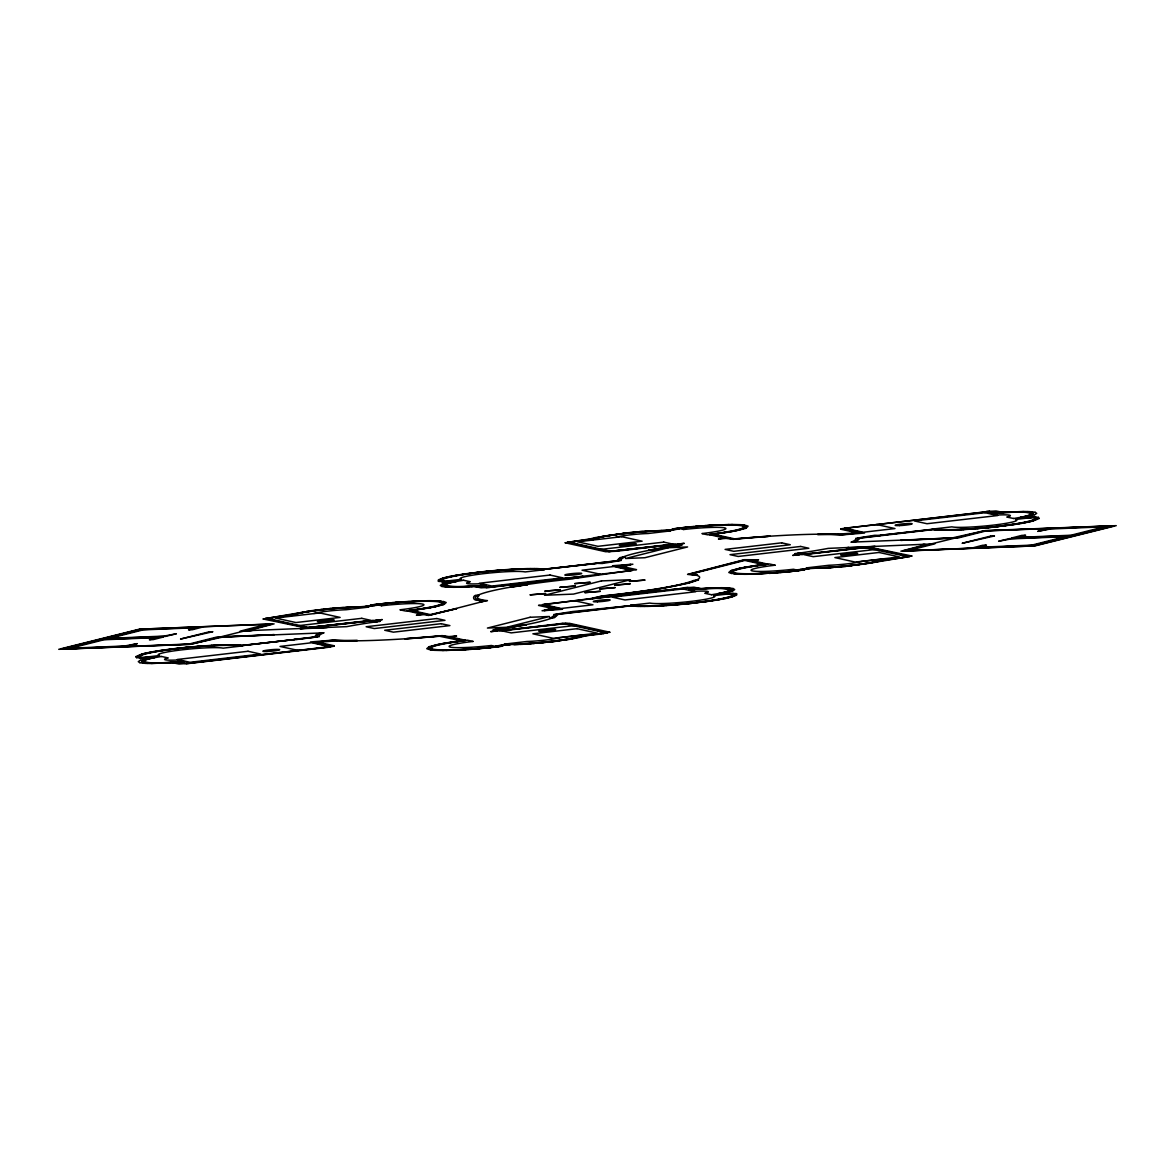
<?xml version="1.0" encoding="UTF-8"?>
<svg xmlns="http://www.w3.org/2000/svg" width="1175" height="1175" viewBox="0 0 1175 1175"><rect width="100%" height="100%" fill="white"/><g stroke="black" fill="none" stroke-linecap="round" stroke-linejoin="round"><path stroke-width="1.5" d="M135.771 656.781L136.667 657.677M1039.185 518.366L1038.333 517.323M442.74 585.018C451.317 589.292 464.066 585.943 473.936 586.369M732.26 589.982L728.206 588.381L714.283 588.073M135.83 656.619L141.822 654.049M263.185 618.99L292.913 613.879M565.19 542.762L590.834 538.767M538.532 605.375L590.408 598.618L602.099 595.945A110.421 9.811 -5.2 0 0 693.793 580.435L698.596 579.907L688.947 583.079M636.542 569.669L578.217 577.982L574.355 578.144L578.585 577.072L490.827 587.265L481.074 587.808L474.803 586.545M609.884 632.282L582.638 636.13M848.673 547.315L846.529 547.844L866.063 547.051L860.555 547.535M911.903 556.054L882.087 561.121M924.167 544.231L922.023 544.774L925.841 544.613L900.917 551.178L1034.382 545.934M1039.067 518.542L1033.178 520.951M442.74 585.018L445.31 583.667M732.201 590.056L729.69 591.333M496.144 645.956L497.774 646.426L496.364 646.588A51.333 4.568 -5.2 0 1 433.839 649.305A51.333 4.568 -5.2 0 1 463.317 640.904L465.843 640.39L450.921 636.953L456.576 636.013L448.968 636.586L442.05 635.616M678.856 529.044L677.226 528.574L678.636 528.412A51.333 4.568 -5.2 0 1 741.161 525.695A51.333 4.568 -5.2 0 1 711.683 534.096L709.186 534.581L724.079 538.047L718.424 538.987L726.033 538.414L733.259 539.354A117.779 10.472 -5.2 0 1 767.466 536.593L770.007 536.006L734.478 538.84L713.71 534.258L714.973 534.096M370.375 605.154L379.393 604.126M502.65 646.133L497.627 646.852M672.379 528.941L688.3 527.178M804.655 569.919L783.49 572.284M176.896 662.23L185.151 663.434M478.901 586.017L488.873 587.074L632.165 570.565L613.849 566.512L582.036 570.213L600.352 574.252M696.099 588.983L714.797 587.794M998.104 512.77L1011.132 511.757M379.966 621.428L371.476 622.265L375.207 621.722L371.329 620.855L308.937 627.949L328.471 627.156L326.327 627.685L300.095 628.757L306.587 628.038L263.229 619.005M795.005 553.601L803.524 552.735L799.793 553.278L803.671 554.145M65.389 648.732L102.563 639.435L163.31 636.997M163.266 637.056L153.249 639.597L149.387 639.758L158.111 637.555L104.032 639.758L70.573 648.203L124.653 646L137.24 643.636L126.122 646.323L65.403 648.776M265.565 618.461L306.778 627.758L372.842 620.488L377.513 621.619A119.821 10.648 -5.2 0 0 346.743 626.642L246.162 630.725M909.582 556.48L868.222 547.242L792.714 555.408L799.426 554.629L795.034 553.66M1011.704 537.974L1021.751 535.403L1025.613 535.242L1016.889 537.445L1070.968 535.242L1104.427 526.797L1050.347 529L1037.76 531.364L1050.553 528.544M1109.582 526.297L1072.437 535.565L1011.69 538.003M376.778 605.301L363.442 606.932A43.769 3.892 -5.2 0 0 291.87 615.245L287.478 615.465M678.783 529.088L665.447 530.718A43.769 3.892 -5.2 0 0 593.874 539.017L589.498 539.237M496.173 645.942L509.553 644.282A43.769 3.892 -5.2 0 0 581.126 635.983L585.796 635.587L584.166 636.233M798.178 569.713L811.558 568.068A43.769 3.892 -5.2 0 0 883.13 559.755L887.522 559.535M139.987 655.18C134.023 661.114 153.102 654.71 154.557 657.618A43.769 3.892 -5.2 0 0 175.163 662.171L176.882 662.201L151.942 663.523M374.649 605.448L364.162 606.638M567.569 542.233L608.797 551.545L674.847 544.26L679.532 545.391A120.026 10.663 -5.2 0 0 619.093 560.651L544.745 569.097L537.871 568.627M334.346 646.177L327.605 647.175L332.378 646.191L315.12 642.27L332.525 640.287A120.026 10.663 -5.2 0 0 441.844 635.837M444.223 604.288L446.236 602.511L443.034 601.365M676.653 529.22L666.181 530.424M428.772 646.94L426.745 648.717L430.593 649.951M746.228 528.06L748.123 526.136L744.407 525.049M498.347 645.78L508.819 644.576M730.777 570.712L728.764 572.489L731.966 573.635M840.654 528.823L987.911 511.522L1003.053 512.403M607.431 632.767L567.378 623.558L562.987 623.558M800.351 569.552L810.838 568.362M1035.013 519.82C1044.369 514.165 1013.261 519.864 1032.825 517.455A51.333 4.568 -5.2 0 1 1000.233 525.989A51.333 4.568 -5.2 0 1 936.196 529.132L932.289 529.264M600.807 536.769L592.362 538.87M140.354 660.277L138.268 661.643L139.81 662.685M442.358 584.048L440.272 585.414L441.815 586.457M732.642 590.952L734.727 589.586L733.185 588.543M1034.646 514.723L1036.732 513.357L1035.19 512.315M139.987 655.18L145.494 653.535M444.194 604.303L443.122 604.699M428.787 646.926L429.874 646.529M746.213 528.074L745.126 528.471M730.806 570.697L731.878 570.301M1035.013 519.82L1029.506 521.465M140.368 660.277L143.835 659.204M442.373 584.048L445.839 582.976M732.627 590.952L729.161 592.024M1034.632 514.723L1031.165 515.796M143.291 659.895C133.407 665.52 170.155 662.406 171.932 662.597M582.638 636.13L574.193 638.231M1031.709 515.105C1040.507 509.818 1012.732 512.432 1010.632 512.021M143.306 659.895L144.393 659.542M445.31 583.667L446.397 583.329M729.69 591.333L728.603 591.671M1031.694 515.105L1030.607 515.458M265.594 618.447L292.002 614.569M567.598 542.233L591.686 539.119M443.093 604.714L436.542 606.447M745.097 528.486L738.546 530.233M429.903 646.514L436.454 644.767M731.908 570.286L738.458 568.553M607.402 632.767L603.524 633.487M909.406 556.553L885.7 559.373M590.849 538.752L594.917 537.665M584.151 636.248L580.083 637.335M144.393 659.542L152.603 657.633L149.063 657.104M446.412 583.314L452.551 581.845M728.588 591.686C702.048 597.693 753.895 589.321 727.501 597.693M1030.607 515.458L1022.47 517.338L1026.524 518.043M882.998 560.431L904.97 557.332M443.034 578.041L438.363 579.863L438.143 581.184M731.966 596.959L736.637 595.137L736.857 593.816M292.002 614.569L298.803 612.998M882.998 560.431L876.197 562.002M443.078 578.041L443.827 577.836M731.173 597.164L731.922 596.959M141.867 654.049L144.525 653.388M443.871 577.821L446.544 577.16M731.129 597.179L728.456 597.84M1033.133 520.951L1030.475 521.612M143.849 659.204L145.48 658.793M445.854 582.976L447.499 582.58M688.917 583.079L658.822 589.072L619.181 594.491M729.146 592.024L727.501 592.42M1031.151 515.796L1029.52 516.207M596.415 597.928L619.122 594.491M447.499 577.307C435.778 578.79 440.405 584.386 450.789 580.905M447.513 577.307L448.424 577.101M145.509 653.535L146.405 653.315M1028.595 521.685L1029.491 521.465M726.576 597.899L727.487 597.693M447.513 582.565L449.335 582.154M145.509 658.793L147.33 658.382M1029.491 516.207L1027.67 516.618M727.487 592.435L725.665 592.846M594.947 537.651L626.128 533.112M292.928 613.879L316.237 610.266M882.072 561.121L847.924 565.983M580.053 637.349L568.362 639.553M446.588 577.145L448.6 576.705M448.439 577.087L456.135 575.559M144.584 653.373L146.596 652.933M146.42 653.315L154.116 651.773M1028.58 521.685L1020.884 523.227M1030.416 521.627L1028.404 522.067M726.561 597.913L718.865 599.441M728.412 597.855L726.4 598.295M738.488 530.233L735.242 530.909M435.484 606.682L436.483 606.462M738.517 568.538L739.516 568.318M436.512 644.767L439.758 644.091M449.364 582.154L454.607 581.405L449.893 580.803M725.636 592.846L723.095 593.36M448.659 576.69L449.702 576.47M146.655 652.918L147.697 652.698M147.844 658.279L149.901 657.853M435.426 606.697L433.237 607.137M739.574 568.303L741.763 567.863M1027.156 516.721L1025.099 517.147M1027.303 522.302L1028.345 522.082M725.298 598.53L726.341 598.31M449.761 576.47L452.052 576.014M147.756 652.683L150.033 652.242M1027.244 522.317L1024.967 522.758M725.239 598.53L722.948 598.986M600.822 536.769L602.819 536.387M298.803 612.983L300.815 612.616M876.197 562.017L874.185 562.384M574.178 638.231L572.181 638.613M735.183 530.924L728.838 532.069M433.164 607.152L430.799 607.607M741.836 567.848L744.201 567.393M439.817 644.076L446.162 642.931M452.478 581.522L456.561 581.39A43.769 3.892 -5.2 0 0 477.168 585.943L478.901 585.972L471.953 586.722M150.473 657.75L154.542 657.324M1024.527 517.25L1020.443 517.382A43.769 3.892 -5.2 0 0 999.837 512.829L988.131 511.698L844.84 528.207L863.155 532.26L894.968 528.559L876.653 524.52M722.522 593.478L718.439 593.61A43.769 3.892 -5.2 0 0 697.832 589.057L686.553 587.882M452.111 576L455.885 575.324M150.106 652.228L153.881 651.552M1024.894 522.772L1021.119 523.448M722.889 599L719.115 599.676M602.834 536.387L606.682 535.712M300.815 612.601L307.057 611.558M874.185 562.399L867.943 563.442M572.166 638.613L568.318 639.288M429.521 607.827L430.726 607.607M744.274 567.393L745.479 567.173M456.15 575.544L458.705 575.104M154.131 651.773L173.21 648.982M429.448 607.842L426.833 608.298M745.552 567.158L748.167 566.702M1020.869 523.227L1003.421 525.812M718.85 599.456L716.295 599.896M455.959 575.309L458.647 574.869M153.954 651.538L156.642 651.082M294.837 639.303L314.827 636.953C315.546 633.163 321.157 633.207 324.05 632.752A117.632 10.457 -5.2 0 0 319.292 636.659L296.247 639.582M1021.046 523.462L1018.358 523.918M719.041 599.691L716.353 600.131M606.697 535.712L609.061 535.33M668.487 530.454L669.442 530.189L636.967 531.82M458.735 575.104L475.229 572.754M726.033 532.275C736.563 531.364 759.314 525.196 733.376 524.77M728.764 532.084L721.479 533.215M366.468 606.682L367.437 606.403L339.09 607.916M424.028 608.503C448.791 605.301 450.392 599.764 423.837 601.027M426.76 608.312L409.414 610.618L429.8 615.201L485.422 600.88A112.638 10.017 -5.2 0 1 572.607 578.878L583.094 576.352L490.357 587.118M748.24 566.688L765.63 564.323L745.2 559.799L689.578 574.12A112.638 10.017 -5.2 0 1 602.393 596.122L591.906 598.648L686.127 587.926M750.972 566.497C726.194 569.699 724.623 575.236 751.163 573.973M808.532 568.318L807.592 568.553L822.192 567.98M446.236 642.916L453.55 641.785M448.968 642.725C438.437 643.621 415.686 649.834 441.624 650.23M716.265 599.896L707.702 601.203M506.513 644.546L505.617 644.752L510.185 644.825M568.303 639.288L565.939 639.67M458.735 574.854L463.097 574.178M726.018 532.275L718.806 533.362M156.716 651.067L161.093 650.392M424.013 608.503L419.783 609.164M750.987 566.497L752.352 566.277M1018.284 523.933L1013.937 524.593M448.982 642.725L460.894 641.007M716.265 600.146L711.933 600.822M567.701 639.655L566.335 639.861M874.905 546.243L868.413 546.962L911.771 555.995M609.076 535.33L623.205 533.435M752.485 566.012L755.554 565.557M867.928 563.442L858.763 564.734M565.924 639.67L557.449 640.86M306.646 611.367L308.775 611.044M463.126 574.164L466.211 573.723M161.107 650.392L164.206 649.951M1013.863 524.608L1010.823 525.049M711.844 600.836L708.819 601.277M721.391 533.23L717.264 533.582M817.683 534.478L837.995 534.111M310.2 611.088L311.493 610.912M419.387 609.443L416.303 609.884M755.613 565.557L763.295 564.514L744.818 560.431L691.722 573.87L695.732 574.413M357.317 640.522L337.005 640.889M453.565 641.785L463.626 640.551L441.741 635.646A117.779 10.472 -5.2 0 1 407.534 638.407L404.993 638.994L439.523 636.248M466.24 573.723L481.456 571.828M1010.735 525.063L1001.79 526.018M164.221 649.951L172.431 648.864M708.731 601.292L704.603 601.629M310.949 610.736L330.792 608.43M416.214 609.898L411.705 610.486L430.182 614.569L456.796 608.635L428.567 615.465L424.013 614.628L416.405 615.215L422.075 614.261L407.182 610.897L409.664 610.324A51.333 4.568 -5.2 0 0 439.142 601.908A51.333 4.568 -5.2 0 0 376.632 604.64L375.222 604.802L376.837 605.169M561.312 640.595L554.659 641.212M718.219 533.67L711.433 534.39L733.156 539.163A120.026 10.663 -5.2 0 1 842.475 534.713L859.88 532.73L842.622 528.823L848.071 527.957M707.13 601.512L699.771 602.246M716.588 533.891L715.032 534.096M847.616 528.016L844.854 528.662L864.55 533.039L840.566 534.992A117.779 10.472 -5.2 0 0 817.609 534.493M139.869 629.359L60.953 649.143L192.245 644.164M904.75 557.156L907.526 556.539L864.359 547.579M372.519 604.919L374.649 605.389M703.84 601.938L696.452 602.643A53.551 4.759 -5.2 0 1 630.432 605.331L649.878 603.069A33.238 2.952 -5.2 0 0 690.841 601.409A33.238 2.952 -5.2 0 0 713.504 595.681L732.936 593.434A53.551 4.759 -5.2 0 1 696.452 602.643L693.074 603.025M558.301 640.992L556.025 641.271M316.237 610.266L321.201 609.663M858.763 564.734L853.799 565.337M371.902 604.787L372.681 604.905M1002.481 526.136L998.471 526.415A53.551 4.759 -5.2 0 1 932.451 529.102L951.882 526.841A33.238 2.952 -5.2 0 0 992.86 525.181A33.238 2.952 -5.2 0 0 1015.508 519.453L1034.955 517.206A53.551 4.759 -5.2 0 1 998.456 526.415L977.453 528.662M172.49 648.864L179.452 648.057M555.981 641.286L552.514 641.477M555.202 641.374L553.66 641.565M676.345 528.471L674.553 528.691L676.653 529.176M475.243 572.754L476.874 572.563M141.103 629.418L63.171 648.938L189.072 644.047L216.993 636.997L274.26 634.632L222.104 637.202L191.099 644.076M628.933 570.815L632.179 570.154L612.469 565.733L632.884 564.206L623.102 566.658L636.248 569.552M1000.131 526.209L1001.761 526.018M192.377 643.944L271.895 624.087L139.164 629.227L58.75 649.32L190.526 644.341M173.239 648.982L174.869 648.791M546.067 604.185L542.835 604.89L562.531 609.267L542.057 610.78L551.898 608.342L538.752 605.448M1034.514 545.714L1114.047 525.857L985.208 530.806M698.126 602.437L699.757 602.246M498.655 646.529L500.477 646.309L498.347 645.824M373.679 604.567L395.182 602.408M603.627 633.692L585.414 635.807M676.374 528.471L681.397 527.898M476.903 572.563L480.222 572.166M999.073 526.547L995.592 526.943M174.884 648.776L179.922 648.203M328.178 647.308L188.808 663.493L171.947 662.597M498.626 646.529L495.307 646.911M551.795 641.565L553.631 641.565M667.826 530.116L674.303 529.367L672.408 528.941M591.319 539.413L569.493 542.277L610.545 551.266L684.291 543.364L677.578 544.143L682.014 545.141L680.619 545.464A117.779 10.472 -5.2 0 0 651.919 550.106L648.615 550.15L677.211 545.494L673.334 544.642L616.449 551.237M986.045 511.522L989.453 511.184M880.956 535.212L932.142 529.279L939.912 529.837M139.766 629.154L274.113 623.881L249.159 630.387L252.978 630.226L250.833 630.769L240.126 631.166L267.371 624.145M320.922 609.472L321.921 609.59M365.822 606.344L372.299 605.595L370.404 605.169M289.3 615.627L267.474 618.461L308.526 627.479L382.286 619.592L375.574 620.371L379.995 621.369M861.158 561.533L884.026 558.874A43.211 3.848 -5.2 0 1 852.977 565.16A43.211 3.848 -5.2 0 1 806.153 567.922L828.933 565.263A22.105 1.968 -5.2 0 0 861.128 561.533M809.178 568.656L802.701 569.405L804.596 569.831M684.041 587.75L687.625 587.397M685.216 588.029L542.835 604.435L561.151 608.488L592.964 604.787L574.648 600.748M697.039 602.775L693.573 603.172M188.338 663.346L330.16 646.793L311.845 642.74L280.032 646.441L298.347 650.48M559.153 637.761L582.022 635.102A43.211 3.848 -5.2 0 1 550.972 641.374A43.211 3.848 -5.2 0 1 504.148 644.15L526.914 641.491A22.105 1.968 -5.2 0 0 559.124 637.761M583.681 635.587L605.522 632.767L564.455 623.734L490.709 631.636L497.422 630.857L493.015 629.873L494.381 629.536A117.779 10.472 -5.2 0 0 523.081 624.894L526.385 624.85L497.789 629.506L501.666 630.358M507.174 644.884L500.697 645.633L502.592 646.059M497.539 646.867L493.603 647.102M551.78 641.565L549.606 641.8M552.074 641.756L552.823 641.668M622.97 533.244L628.346 532.877M616.361 551.251L605.742 551.736L565.234 542.777M321.935 609.575L326.327 609.105M853.065 565.425L851.625 565.586M147.888 657.031L149.063 656.913M559.153 623.896L560.49 623.749M551.266 641.844L552.03 641.756M550.458 641.932L551.222 641.844M596.533 563.501L540.911 569.655A51.333 4.568 -5.2 0 0 476.771 572.783A51.333 4.568 -5.2 0 0 444.179 581.331L444.62 581.419M932.436 529.455L880.472 535.271M795.607 570.874L802.481 570.081L800.351 569.611M851.655 565.792L850.157 565.748M1033.075 545.479L1070.469 536.123L1009.722 538.561L998.618 541.234L1011.19 538.884L1065.27 536.681L1031.812 545.127L977.747 547.33L986.457 545.127L982.594 545.288L972.577 547.903L1032.428 545.538M187.295 663.258L328.501 646.837L330.16 646.382L310.45 641.961L334.434 640.008A117.779 10.472 -5.2 0 0 357.391 640.507M494.073 647.249L490.533 647.631M550.414 641.932L546.654 642.123M549.606 642.02L547.197 642.284M626.172 532.892L638.833 531.878M481.486 571.828L486.788 571.27M481.956 571.975L499.272 570.33M995.533 526.943L990.217 527.502M490.137 587.338L486.523 587.662M379.407 604.126L384.298 603.407M793.903 571.065L795.592 570.874M179.467 648.057L181.626 648.027M693.514 603.172L687.918 603.568M188.132 663.567L186.223 663.758M493.573 647.102L488.447 647.645M682.675 527.56L690.033 527.017M880.839 535.433L874.729 535.286L855.723 538.341A117.632 10.457 -5.2 0 1 850.994 542.218L856.472 541.44L860.217 538.121L932.26 529.675L939.133 530.145M685.26 587.823L693.882 587.192L700.197 588.455M181.185 647.866L183.344 647.836M691.767 603.363L688.212 603.73M792.508 571.403L785.311 572.107M182.977 647.675L199.383 646.191M629.095 532.789L633.575 532.348M327.091 609.017L332.452 608.283M141.118 629.212L145.524 628.875M1032.869 545.494L1111.829 526.062L985.928 530.953L958.007 538.003L900.74 540.368L952.896 537.798L984.694 530.645M846.441 566.13L847.557 566.232M847.527 566.232L842.681 566.497M184.783 647.498L188.441 647.131M637.893 606.065L630.417 605.668L555.893 614.319A120.026 10.663 -5.2 0 1 495.468 629.609L500.153 630.74L562.135 623.411M235.088 645.163L242.285 645.574L294.808 639.508M490.445 647.645L484.967 647.983M545.508 642.461L537.254 643.239M990.114 527.516L988.41 527.692M688.109 603.744L686.391 603.906M487.111 571.432L488.829 571.27M384.577 603.583L388.029 603.245M845.912 566.394L836.732 567.231M687.889 603.568L684.438 603.906M486.861 647.998L485.113 648.174M543.863 642.622L539.751 643.019M880.266 535.492L857.912 538.106A119.821 10.648 -5.2 0 1 853.123 542.086L953.748 537.988M988.307 527.692L986.589 527.869M686.303 603.921L684.584 604.082M187.016 663.478L179.07 664.037L172.784 662.773M689.887 526.826L693.617 526.488M596.621 563.089L616.831 560.739L619.959 557.596L625.394 556.803A117.779 10.472 -5.2 0 0 621.296 560.446L602.29 563.486L596.166 563.339L544.436 569.346L537.107 568.935M690.063 527.017L693.529 526.694M490.474 570.903L503.12 569.831M986.53 527.869L984.679 528.045M331.57 608.577L333.289 608.195M188.47 647.131L192.142 646.793M630.711 605.639L572.71 611.514L553.704 614.554A117.779 10.472 -5.2 0 1 549.606 618.197L554.453 617.668L558.198 614.349L630.255 605.903L637.129 606.373M684.526 604.097L673.701 605.022M242.285 645.574L317.088 636.894A119.821 10.648 -5.2 0 1 321.877 632.914L221.252 637.012M439.567 636.248L461.29 640.742M484.937 647.983L481.471 648.306M485.011 648.174L479.664 648.659M634.338 532.275L636.586 532.069M389.689 602.893L393.419 602.555M333.083 608.43L343.218 607.387M333.832 608.371L339.105 607.695M841.711 566.805L837.599 567.158M1026.157 518.072L1020.355 517.676M450.847 580.7L456.664 581.096M783.387 572.284L781.669 572.431M630.637 605.448L634.177 605.36A51.333 4.568 -5.2 0 0 698.229 602.217A51.333 4.568 -5.2 0 0 730.821 593.669L718.336 593.904M242.344 645.765L238.907 645.883A51.333 4.568 -5.2 0 0 174.767 649.011A51.333 4.568 -5.2 0 0 142.175 657.545L142.601 657.633M538.414 642.931L536.417 643.312M693.544 526.694L697.186 526.18M982.932 528.001L977.732 528.442M783.461 572.078L779.994 572.387M680.927 604.229L675.728 604.67M481.456 648.306L477.99 648.6M695.292 526.532L697.01 526.4M1032.649 545.508L906.968 550.884L934.874 543.834L828.199 548.373A119.821 10.648 -5.2 0 1 797.531 553.366L802.158 554.512L864.433 547.359M779.862 572.592L781.581 572.445M193.816 646.852L197.268 646.558M477.843 648.82L479.562 648.673M639.42 531.614L642.769 531.35M536.153 643.122L533.92 643.312M697.216 526.18L702.65 525.754M697.039 526.385L698.743 526.253M395.197 602.408L409.414 601.394M395.02 602.613L398.472 602.334M835.939 567.29L837.408 566.967M779.98 572.387L774.398 573.018M534.713 643.459L533.097 643.592M476.037 648.967L477.961 648.615M989.218 511.404L995.989 510.963L1002.216 512.227M836.659 567.026L835.072 567.363M296.1 639.391L242.74 645.325L235.867 644.855M561.709 623.646L563.001 623.352M977.703 528.442L973.928 528.941M499.302 570.33L519.1 569.111M835.175 567.143L829.388 567.789M835.91 567.084L830.196 567.731M776.528 572.666L778.232 572.519M675.698 604.67L655.9 605.889M197.297 646.558L201.116 646.059M530.63 643.783L533.068 643.592M474.524 648.879L476.228 648.747M475.948 648.967L470.661 649.378M673.613 605.037L671.909 605.154M700.506 526.106L706.146 525.504M643.327 531.511L644.796 531.408M975.97 528.574L972.078 529.073L973.869 528.941M776.513 572.666L772.665 573.15M398.487 602.334L426.569 600.733M531.673 643.489L528.192 643.959M474.494 648.894L446.412 650.495M503.15 569.831L513.592 569.155M671.821 605.169L666.607 605.536M201.131 646.059L211.588 645.383M200.749 646.294L217.096 645.339M530.189 643.592L522.978 644.062M703.942 525.857L709.641 525.269M645.545 531.35L652.022 530.938M972.547 528.838L950.751 530.131M972.048 529.073L963.441 529.617M773.077 572.915L748.431 574.267M772.607 573.15L770.859 573.268M343.541 607.578L350.018 607.167M687.845 587.588L701.049 588.631M562.355 623.587L569.449 623.308L609.766 632.223M468.884 649.496L470.573 649.378M830.725 567.466L828.581 567.833L829.991 567.525M527.384 644.003L528.148 643.959M769.14 573.385L770.8 573.283M527.34 644.018L522.596 644.311M468.796 649.496L465.388 649.716M829.271 567.569L826.98 567.936L828.537 567.613M707.321 525.622L728.588 524.505M666.504 605.536L663.141 605.742M486.465 587.456L473.951 586.369M826.143 567.995L827.817 567.657M709.7 525.269L711.36 525.166M827.097 567.716L824.571 568.083M768.009 573.253L751.178 573.973M465.3 649.731L463.64 649.834M1003.068 512.403L1023.058 511.478M826.392 567.76L823.793 568.127M701.064 588.631L721.053 587.706M471.909 586.722L468.105 586.913M661.437 605.845L663.053 605.757M522.567 644.311L519.512 644.473M461.966 649.922L463.582 649.834M652.037 530.938L661.393 530.527M824.967 567.833L822.28 568.215M350.032 607.167L359.374 606.755M522.963 644.062L513.607 644.473M712.285 525.328L725.842 524.799M963.382 529.617L958.418 529.866M513.622 569.155L526.253 568.641M824.263 567.877L821.487 568.259M410.281 601.556L423.822 601.027M661.349 605.845L650.216 606.315M211.618 645.383L224.249 644.869M822.882 567.951L820.723 568.289M461.099 649.76L449.158 650.201M518.718 644.517L514.298 644.708M821.501 568.024L815.626 568.245M467.327 586.957L462.289 587.148M957.889 529.661L952.029 529.852M519.13 569.111L524.975 568.92M655.87 605.889L650.025 606.08M217.111 645.339L222.971 645.148M1108.495 526.18L1109.626 526.238M661.393 530.527L666.166 530.424M815.612 568.245L810.838 568.362M359.388 606.755L364.162 606.638M513.607 644.473L508.834 644.576M648.747 606.359L650.142 606.329M460.203 587.206L453.947 587.294M952.014 529.852L946.697 529.94M949.312 530.16L950.678 530.131M526.341 568.641L527.707 568.612M524.99 568.92L530.307 568.832M650.01 606.08L644.693 606.168M647.293 606.388L648.659 606.359M224.322 644.869L225.688 644.84M222.986 645.148L228.303 645.06M725.856 524.799L733.362 524.77M949.224 530.175L946.521 530.204M527.781 568.612L530.483 568.568M647.219 606.388L644.517 606.432M225.776 644.825L228.479 644.796M449.144 650.201L441.638 650.23M728.662 524.505L731.276 524.476M748.357 574.267L745.728 574.296M426.643 600.733L429.272 600.704M446.338 650.495L443.724 650.524M946.462 530.204L940.308 530.175M530.557 568.568L534.346 568.568M644.443 606.432L640.654 606.432M228.537 644.796L234.692 644.825M731.349 524.476L732.568 524.476M946.683 529.94L939.912 529.837M530.322 568.832L537.092 568.935M744.436 574.296L745.655 574.296M429.345 600.704L430.564 600.704M644.678 606.168L637.908 606.065M228.317 645.06L235.088 645.163M442.432 650.524L443.651 650.524M1023.087 511.478L1027.846 511.566M721.083 587.706L725.357 587.779M453.917 587.294L449.643 587.221M151.913 663.523L147.154 663.434M732.642 524.476L740.338 524.682M744.377 574.296L736.681 574.105M430.623 600.704L438.319 600.895M442.358 650.524L434.662 650.318M534.419 568.568L536.711 568.597M640.581 606.432L638.289 606.403M939.192 530.145L940.235 530.175M536.769 568.597L537.812 568.627M637.188 606.373L638.231 606.403M234.765 644.825L235.808 644.855M1027.875 511.566L1029.682 511.654M725.856 587.794L727.663 587.882M449.144 587.206L447.337 587.118M147.125 663.434L145.318 663.346M838.01 534.111L857.148 532.833L840.771 529.22M336.99 640.889L317.852 642.167L334.229 645.78M1029.697 511.654L1031.694 511.801M727.692 587.882L729.675 588.014M447.308 587.118L445.325 586.986M145.303 663.346L143.306 663.199M740.382 524.682L741.249 524.74M735.77 574.046L736.622 574.09M438.378 600.91L439.23 600.954M433.751 650.26L434.618 650.318M741.293 524.74L742.101 524.799M735.712 574.032L733.347 573.826M439.288 600.968L441.653 601.174M432.899 650.201L433.707 650.26M742.145 524.799L744.377 525.034M432.855 650.201L430.623 649.966M1031.709 511.801L1035.19 512.315M729.69 588.029L733.171 588.543M445.31 586.971L441.829 586.457M143.291 663.199L139.81 662.685M479.268 600.587L483.278 601.13L480.164 601.923L487.434 600.616A110.421 9.811 -5.2 0 1 478.959 595.71C472.952 593.169 471.234 600.587 477.564 600.263M695.747 574.413L697.421 574.737M479.253 600.587L477.579 600.263M1024.747 517.206L1038.303 517.323M722.728 593.434L736.299 593.537M452.272 581.566L438.701 581.463M150.253 657.794L136.697 657.677M697.436 574.737L693.177 575.236A110.421 9.811 -5.2 0 0 687.566 574.384L744.318 559.697L758.595 559.785L752.94 560.769L767.848 564.176L765.483 564.661A51.333 4.568 -5.2 0 0 735.858 573.092A51.333 4.568 -5.2 0 0 798.368 570.36L799.778 570.198L798.163 569.831M290.974 616.111A43.211 3.848 -5.2 0 1 322.023 609.84A43.211 3.848 -5.2 0 1 368.847 607.078L346.067 609.737A22.105 1.968 -5.2 0 0 313.872 613.467M592.993 539.883A43.211 3.848 -5.2 0 1 624.028 533.626A43.211 3.848 -5.2 0 1 670.852 530.85L648.086 533.509A22.105 1.968 -5.2 0 0 615.876 537.239M530.219 594.844L545.611 593.537L530.219 594.844M544.994 591.113L560.387 589.821L544.994 591.113M559.932 587.338L575.339 586.046L559.932 587.338M574.707 583.623L590.114 582.315L574.707 583.623M584.944 592.611L600.337 591.319L584.944 592.611M599.705 588.881L615.113 587.588L599.705 588.881M614.657 585.121L630.064 583.813L614.657 585.121M629.433 581.39L644.825 580.083L629.433 581.39M903.134 550.855L1035.234 545.846L1116.25 525.651L985.34 530.586L903.134 550.855M104.575 638.818L165.278 636.439L176.382 633.766L163.81 636.116L109.73 638.319L143.188 629.873L197.253 627.67L188.543 629.873L192.406 629.712L202.453 627.112L141.705 629.55L104.575 638.818M208.988 631.871L180.524 639.053L212.851 631.709L208.988 631.871M668.267 547.726L625.555 558.507L644.869 557.728L687.581 546.948L668.267 547.726M623.264 565.807L619.857 565.939L625.423 565.293L623.323 565.792M625.203 565.718L620.738 566.849L617.125 566.056L630.813 564.455L625.203 565.718M601.482 580.905L544.539 595.27L573.518 594.095L630.461 579.73L601.482 580.905M554.262 608.151L544.187 610.545L557.875 608.944L554.262 608.151M553.616 608.723L549.577 609.707L555.143 609.061L553.616 608.723M530.131 617.272L487.419 628.052L506.733 627.274L549.445 616.493L530.131 617.272M990.613 536.108L962.149 543.291L994.476 535.947L990.613 536.108M511.874 586.633L510.214 586.913L514.812 586.663A110.421 9.811 -5.2 0 1 527.707 584.621L511.903 586.633M463.626 580.259L463.493 580.274A43.211 3.848 -5.2 0 0 447.278 585.943A43.211 3.848 -5.2 0 0 485.907 585.238L479.488 583.769A22.105 1.968 -5.2 0 1 470.235 581.713L463.626 580.259M1013.526 518.498L1006.799 517.059A22.105 1.968 -5.2 0 0 997.516 515.017L991.098 513.534A43.211 3.848 -5.2 0 1 1029.741 512.829A43.211 3.848 -5.2 0 1 1013.526 518.498M161.607 656.487L161.474 656.502A43.211 3.848 -5.2 0 0 145.259 662.171A43.211 3.848 -5.2 0 0 183.902 661.466L177.469 659.998A22.105 1.968 -5.2 0 1 168.216 657.941L161.607 656.487M711.507 594.726L704.794 593.287A22.105 1.968 -5.2 0 0 695.497 591.245L689.093 589.762A43.211 3.848 -5.2 0 1 727.722 589.057A43.211 3.848 -5.2 0 1 711.507 594.726M621.766 536.696L577.586 541.822L597.943 546.316L642.123 541.19L621.766 536.696M663.787 542.116L600.161 549.489L609.326 551.516L672.952 544.128L663.787 542.116M984.973 512.711L914.282 520.922L927.002 523.727L997.692 515.531L984.973 512.711M461.496 579.319L442.064 581.566A53.551 4.759 -5.2 0 1 478.548 572.357A53.551 4.759 -5.2 0 1 544.568 569.669L525.122 571.931A33.238 2.952 -5.2 0 0 484.159 573.591A33.238 2.952 -5.2 0 0 461.496 579.319M781.639 542.835L725.092 549.401L733.743 551.31L790.29 544.745L781.639 542.835M550.003 575.045L479.312 583.255L492.031 586.061L562.722 577.85L550.003 575.045M800.704 546.448L730.013 554.659L738.164 556.465L808.855 548.255L800.704 546.448M867.679 547.256L804.067 554.644L813.217 556.671L876.844 549.283L867.679 547.256M319.762 612.924L275.582 618.05L295.938 622.544L340.118 617.418L319.762 612.924M879.062 552.456L834.882 557.582L855.238 562.076L899.418 556.95L879.062 552.456M361.782 618.329L298.156 625.717L307.321 627.744L370.933 620.356L361.782 618.329M682.969 588.939L612.278 597.15L624.997 599.955L695.688 591.745L682.969 588.939M436.836 618.535L366.145 626.745L374.296 628.552L444.987 620.341L436.836 618.535M159.492 655.547L140.045 657.794A53.551 4.759 -5.2 0 1 176.544 648.585A53.551 4.759 -5.2 0 1 242.549 645.898L223.118 648.159A33.238 2.952 -5.2 0 0 182.14 649.819A33.238 2.952 -5.2 0 0 159.492 655.547M441.257 623.69L384.71 630.255L393.361 632.165L449.907 625.599L441.257 623.69M247.998 651.273L177.308 659.469L190.027 662.289L260.718 654.078L247.998 651.273M565.674 623.484L502.048 630.872L511.213 632.884L574.839 625.511L565.674 623.484M577.057 628.684L532.877 633.81L553.234 638.304L597.414 633.178L577.057 628.684M683.615 529.514L678.019 528.28A53.551 4.759 -5.2 0 1 744.025 525.592A53.551 4.759 -5.2 0 1 707.541 534.801L701.945 533.567A33.238 2.952 -5.2 0 0 724.593 527.854A33.238 2.952 -5.2 0 0 683.615 529.514M775.074 565.204L769.478 563.971A53.551 4.759 -5.2 0 0 732.98 573.18A53.551 4.759 -5.2 0 0 798.985 570.492L793.389 569.258A33.238 2.952 -5.2 0 1 752.411 570.933A33.238 2.952 -5.2 0 1 775.074 565.204M381.611 605.742L376.015 604.508A53.551 4.759 -5.2 0 1 442.02 601.82A53.551 4.759 -5.2 0 1 405.522 611.029L399.926 609.796A33.238 2.952 -5.2 0 0 422.589 604.067A33.238 2.952 -5.2 0 0 381.611 605.742M473.055 641.433L467.459 640.199A53.551 4.759 -5.2 0 0 430.975 649.408A53.551 4.759 -5.2 0 0 496.981 646.72L491.385 645.486A33.238 2.952 -5.2 0 1 450.407 647.146A33.238 2.952 -5.2 0 1 473.055 641.433M266.931 651.493A8.489 0.749 -5.2 0 0 279.723 649.702A8.489 0.749 -5.2 0 0 267.136 650.172A8.489 0.749 -5.2 0 0 266.931 651.493M542.894 631.46A8.489 0.749 -5.2 0 0 555.687 629.668A8.489 0.749 -5.2 0 0 543.1 630.138A8.489 0.749 -5.2 0 0 542.894 631.46M597.399 601.806A8.489 0.749 -5.2 0 0 610.192 600.014A8.489 0.749 -5.2 0 0 597.605 600.484A8.489 0.749 -5.2 0 0 597.399 601.806M321.436 621.839A8.489 0.749 -5.2 0 0 334.214 620.048A8.489 0.749 -5.2 0 0 321.642 620.518A8.489 0.749 -5.2 0 0 321.436 621.839M899.404 525.592A8.489 0.749 -5.2 0 0 912.197 523.786A8.489 0.749 -5.2 0 0 899.609 524.256A8.489 0.749 -5.2 0 0 899.404 525.592M623.44 545.611A8.489 0.749 -5.2 0 0 636.233 543.819A8.489 0.749 -5.2 0 0 623.646 544.289A8.489 0.749 -5.2 0 0 623.44 545.611M568.935 575.265A8.489 0.749 -5.2 0 0 581.728 573.473A8.489 0.749 -5.2 0 0 569.141 573.943A8.489 0.749 -5.2 0 0 568.935 575.265M844.898 555.246A8.489 0.749 -5.2 0 0 857.691 553.44A8.489 0.749 -5.2 0 0 845.119 553.91A8.489 0.749 -5.2 0 0 844.898 555.246"/></g></svg>
